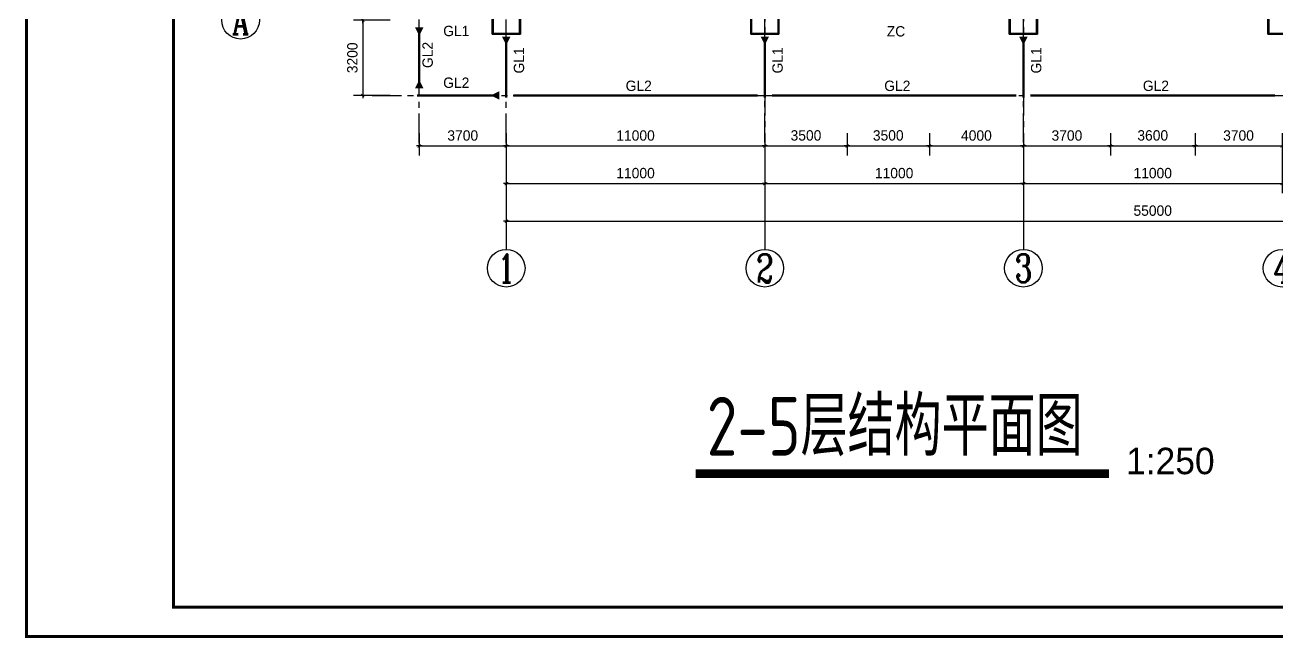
# Model space of a CAD drawing. Extents: x 31132 to 885236, y 345273 to 1212165.
# Drawn here: x 98632 to 125258, y 531355 to 544390 of the extents above; entities that cross this region are included whole.
import ezdxf
from ezdxf.enums import TextEntityAlignment as Align

# ---------------------------------------------------------------- set-up
doc = ezdxf.new("R2010")
doc.units = 0
doc.header["$LTSCALE"] = 1000
doc.linetypes.add('CENTER', pattern=[2, 1.25, -0.25, 0.25, -0.25])
doc.layers.get('0').update_dxf_attribs({"linetype": 'CONTINUOUS'})
doc.layers.get('Defpoints').update_dxf_attribs({"linetype": 'CONTINUOUS'})
for name, color, linetype in [('AXIS', 253, 'CENTER'), ('AXIS_NUM', 7, 'CONTINUOUS'), ('TEXT', 7, 'CONTINUOUS'), ('TK', 4, 'CONTINUOUS'), ('图名', 7, 'CONTINUOUS'), ('实线', 7, 'CONTINUOUS'), ('文字说明', 7, 'CONTINUOUS'), ('轴线标注', 7, 'CONTINUOUS'), ('钢柱', 2, 'CONTINUOUS')]:
    doc.layers.add(name, color=color, linetype=linetype)
doc.styles.add('FS', font='')
doc.styles.add('STYLE1', font='')
doc.styles.add('TSSD_Axis', font='complex.shx', dxfattribs={"width": 0.7, "bigfont": 'hztxt.shx'})
doc.styles.add('TSSD_Rein', font='tssdeng.shx', dxfattribs={"width": 0.7, "bigfont": 'hztxt.shx'})
doc.styles.get('FS').set_extended_font_data('Structure Fonts')
doc.styles.get('STYLE1').set_extended_font_data('Structure Fonts')
doc.dimstyles.new('副本 DIM200', dxfattribs={"dimtxt": 220, "dimasz": 0.3, "dimexe": 200, "dimexo": 200, "dimgap": 100, "dimtad": 1, "dimdec": 0, "dimlfac": 2, "dimzin": 0, "dimdsep": 46, "dimtxsty": 'STYLE1', "dimblk": 'Studio2', "dimcen": 0, "dimdle": 200, "dimclrd": 6, "dimclre": 6, "dimclrt": 7, "dimazin": 0, "dimtfac": 1, "dimtdec": 0, "dimtix": 1, "dimtmove": 2, "dimatfit": 3, "dimldrblk": 'Studio2', "dimfxl": 200, "dimtolj": 1, "dimtzin": 0, "dimarcsym": 0})

# ---------------------------------------------------------------- blocks, each defined once
blk = doc.blocks.new('Studio2')
blk.add_line((-200, 0), (200, 0))
blk.add_lwpolyline([(-106, -106, 60, 60, 0), (106, 106, 100, 100, 0)], format="xyseb")
blk = doc.blocks.new('*D1936')
at = {"layer": 'Defpoints', "color": 0, "transparency": 16777216}
for p in [(106600, 544493), (105816, 542893), (106600, 542893)]:
    blk.add_point(p, dxfattribs=at)
at = {"layer": '轴线标注', "color": 6, "lineweight": -2, "transparency": 16777216}
for p, q in [((106400, 544493), (105616, 544493)), ((105816, 544493), (105816, 542893)), ((106400, 542893), (105616, 542893))]:
    blk.add_line(p, q, dxfattribs=at)
at = {"layer": '轴线标注', "color": 6, "lineweight": -2, "transparency": 16777216, "xscale": 0.3, "yscale": 0.3, "zscale": 0.3}
for p, rotation in [((105816, 544493), 90), ((105816, 542893), 270)]:
    blk.add_blockref('Studio2', p, dxfattribs=dict(at, rotation=rotation))
at = {"layer": '轴线标注', "color": 7, "transparency": 16777216, "insert": (105594, 543693), "char_height": 220, "attachment_point": 5, "rotation": 90, "style": 'STYLE1'}
blk.add_mtext('\\A1;3200', dxfattribs=at)
blk = doc.blocks.new('*D1937')
at = {"layer": 'Defpoints', "color": 0, "transparency": 16777216}
for p in [(108866, 542293), (114366, 542293), (114366, 541818)]:
    blk.add_point(p, dxfattribs=at)
at = {"layer": '轴线标注', "color": 6, "lineweight": -2, "transparency": 16777216}
for p, q in [((108866, 542093), (108866, 541618)), ((114366, 542093), (114366, 541618)), ((108866, 541818), (114366, 541818))]:
    blk.add_line(p, q, dxfattribs=at)
at = {"layer": '轴线标注', "color": 6, "lineweight": -2, "transparency": 16777216, "xscale": 0.3, "yscale": 0.3, "zscale": 0.3, "rotation": 180}
blk.add_blockref('Studio2', (108866, 541818), dxfattribs=at)
at = {"layer": '轴线标注', "color": 6, "lineweight": -2, "transparency": 16777216, "xscale": 0.3, "yscale": 0.3, "zscale": 0.3}
blk.add_blockref('Studio2', (114366, 541818), dxfattribs=at)
at = {"layer": '轴线标注', "color": 7, "transparency": 16777216, "insert": (111616, 542040), "char_height": 220, "attachment_point": 5, "style": 'STYLE1'}
blk.add_mtext('\\A1;11000', dxfattribs=at)
blk = doc.blocks.new('*D1938')
at = {"layer": 'Defpoints', "color": 0, "transparency": 16777216}
for p in [(107016, 542293), (108866, 542293), (108866, 541818)]:
    blk.add_point(p, dxfattribs=at)
at = {"layer": '轴线标注', "color": 6, "lineweight": -2, "transparency": 16777216}
for p, q in [((107016, 542093), (107016, 541618)), ((108866, 542093), (108866, 541618)), ((107016, 541818), (108866, 541818))]:
    blk.add_line(p, q, dxfattribs=at)
at = {"layer": '轴线标注', "color": 6, "lineweight": -2, "transparency": 16777216, "xscale": 0.3, "yscale": 0.3, "zscale": 0.3, "rotation": 180}
blk.add_blockref('Studio2', (107016, 541818), dxfattribs=at)
at = {"layer": '轴线标注', "color": 6, "lineweight": -2, "transparency": 16777216, "xscale": 0.3, "yscale": 0.3, "zscale": 0.3}
blk.add_blockref('Studio2', (108866, 541818), dxfattribs=at)
at = {"layer": '轴线标注', "color": 7, "transparency": 16777216, "insert": (107941, 542040), "char_height": 220, "attachment_point": 5, "style": 'STYLE1'}
blk.add_mtext('\\A1;3700', dxfattribs=at)
blk = doc.blocks.new('*D1939')
at = {"layer": 'Defpoints', "color": 0, "transparency": 16777216}
for p in [(108866, 542293), (114366, 542293), (114366, 541018)]:
    blk.add_point(p, dxfattribs=at)
at = {"layer": '轴线标注', "color": 6, "lineweight": -2, "transparency": 16777216}
for p, q in [((108866, 542093), (108866, 540818)), ((114366, 542093), (114366, 540818)), ((108866, 541018), (114366, 541018))]:
    blk.add_line(p, q, dxfattribs=at)
at = {"layer": '轴线标注', "color": 6, "lineweight": -2, "transparency": 16777216, "xscale": 0.3, "yscale": 0.3, "zscale": 0.3, "rotation": 180}
blk.add_blockref('Studio2', (108866, 541018), dxfattribs=at)
at = {"layer": '轴线标注', "color": 6, "lineweight": -2, "transparency": 16777216, "xscale": 0.3, "yscale": 0.3, "zscale": 0.3}
blk.add_blockref('Studio2', (114366, 541018), dxfattribs=at)
at = {"layer": '轴线标注', "color": 7, "transparency": 16777216, "insert": (111616, 541240), "char_height": 220, "attachment_point": 5, "style": 'STYLE1'}
blk.add_mtext('\\A1;11000', dxfattribs=at)
blk = doc.blocks.new('*D1940')
at = {"layer": 'Defpoints', "color": 0, "transparency": 16777216}
for p in [(108866, 541493), (136366, 541493), (136366, 540218)]:
    blk.add_point(p, dxfattribs=at)
at = {"layer": '轴线标注', "color": 6, "lineweight": -2, "transparency": 16777216}
for p, q in [((108866, 541293), (108866, 540018)), ((136366, 541293), (136366, 540018)), ((108866, 540218), (136366, 540218))]:
    blk.add_line(p, q, dxfattribs=at)
at = {"layer": '轴线标注', "color": 6, "lineweight": -2, "transparency": 16777216, "xscale": 0.3, "yscale": 0.3, "zscale": 0.3, "rotation": 180}
blk.add_blockref('Studio2', (108866, 540218), dxfattribs=at)
at = {"layer": '轴线标注', "color": 6, "lineweight": -2, "transparency": 16777216, "xscale": 0.3, "yscale": 0.3, "zscale": 0.3}
blk.add_blockref('Studio2', (136366, 540218), dxfattribs=at)
at = {"layer": '轴线标注', "color": 7, "transparency": 16777216, "insert": (122616, 540442), "char_height": 220, "attachment_point": 5, "style": 'STYLE1'}
blk.add_mtext('\\A1;55000', dxfattribs=at)
blk = doc.blocks.new('*D1941')
at = {"layer": 'Defpoints', "color": 0, "transparency": 16777216}
for p in [(114366, 542293), (116116, 542293), (116116, 541818)]:
    blk.add_point(p, dxfattribs=at)
at = {"layer": '轴线标注', "color": 6, "lineweight": -2, "transparency": 16777216}
for p, q in [((114366, 542093), (114366, 541618)), ((116116, 542093), (116116, 541618)), ((114366, 541818), (116116, 541818))]:
    blk.add_line(p, q, dxfattribs=at)
at = {"layer": '轴线标注', "color": 6, "lineweight": -2, "transparency": 16777216, "xscale": 0.3, "yscale": 0.3, "zscale": 0.3, "rotation": 180}
blk.add_blockref('Studio2', (114366, 541818), dxfattribs=at)
at = {"layer": '轴线标注', "color": 6, "lineweight": -2, "transparency": 16777216, "xscale": 0.3, "yscale": 0.3, "zscale": 0.3}
blk.add_blockref('Studio2', (116116, 541818), dxfattribs=at)
at = {"layer": '轴线标注', "color": 7, "transparency": 16777216, "insert": (115241, 542042), "char_height": 220, "attachment_point": 5, "style": 'STYLE1'}
blk.add_mtext('\\A1;3500', dxfattribs=at)
blk = doc.blocks.new('*D1942')
at = {"layer": 'Defpoints', "color": 0, "transparency": 16777216}
for p in [(116116, 542293), (117866, 542293), (117866, 541818)]:
    blk.add_point(p, dxfattribs=at)
at = {"layer": '轴线标注', "color": 6, "lineweight": -2, "transparency": 16777216}
for p, q in [((116116, 542093), (116116, 541618)), ((117866, 542093), (117866, 541618)), ((116116, 541818), (117866, 541818))]:
    blk.add_line(p, q, dxfattribs=at)
at = {"layer": '轴线标注', "color": 6, "lineweight": -2, "transparency": 16777216, "xscale": 0.3, "yscale": 0.3, "zscale": 0.3, "rotation": 180}
blk.add_blockref('Studio2', (116116, 541818), dxfattribs=at)
at = {"layer": '轴线标注', "color": 6, "lineweight": -2, "transparency": 16777216, "xscale": 0.3, "yscale": 0.3, "zscale": 0.3}
blk.add_blockref('Studio2', (117866, 541818), dxfattribs=at)
at = {"layer": '轴线标注', "color": 7, "transparency": 16777216, "insert": (116991, 542042), "char_height": 220, "attachment_point": 5, "style": 'STYLE1'}
blk.add_mtext('\\A1;3500', dxfattribs=at)
blk = doc.blocks.new('*D1943')
at = {"layer": 'Defpoints', "color": 0, "transparency": 16777216}
for p in [(117866, 542293), (119866, 542293), (119866, 541818)]:
    blk.add_point(p, dxfattribs=at)
at = {"layer": '轴线标注', "color": 6, "lineweight": -2, "transparency": 16777216}
for p, q in [((117866, 542093), (117866, 541618)), ((119866, 542093), (119866, 541618)), ((117866, 541818), (119866, 541818))]:
    blk.add_line(p, q, dxfattribs=at)
at = {"layer": '轴线标注', "color": 6, "lineweight": -2, "transparency": 16777216, "xscale": 0.3, "yscale": 0.3, "zscale": 0.3, "rotation": 180}
blk.add_blockref('Studio2', (117866, 541818), dxfattribs=at)
at = {"layer": '轴线标注', "color": 6, "lineweight": -2, "transparency": 16777216, "xscale": 0.3, "yscale": 0.3, "zscale": 0.3}
blk.add_blockref('Studio2', (119866, 541818), dxfattribs=at)
at = {"layer": '轴线标注', "color": 7, "transparency": 16777216, "insert": (118866, 542040), "char_height": 220, "attachment_point": 5, "style": 'STYLE1'}
blk.add_mtext('\\A1;4000', dxfattribs=at)
blk = doc.blocks.new('*D1944')
at = {"layer": 'Defpoints', "color": 0, "transparency": 16777216}
for p in [(119866, 542293), (121716, 542293), (121716, 541818)]:
    blk.add_point(p, dxfattribs=at)
at = {"layer": '轴线标注', "color": 6, "lineweight": -2, "transparency": 16777216}
for p, q in [((119866, 542093), (119866, 541618)), ((121716, 542093), (121716, 541618)), ((119866, 541818), (121716, 541818))]:
    blk.add_line(p, q, dxfattribs=at)
at = {"layer": '轴线标注', "color": 6, "lineweight": -2, "transparency": 16777216, "xscale": 0.3, "yscale": 0.3, "zscale": 0.3, "rotation": 180}
blk.add_blockref('Studio2', (119866, 541818), dxfattribs=at)
at = {"layer": '轴线标注', "color": 6, "lineweight": -2, "transparency": 16777216, "xscale": 0.3, "yscale": 0.3, "zscale": 0.3}
blk.add_blockref('Studio2', (121716, 541818), dxfattribs=at)
at = {"layer": '轴线标注', "color": 7, "transparency": 16777216, "insert": (120791, 542040), "char_height": 220, "attachment_point": 5, "style": 'STYLE1'}
blk.add_mtext('\\A1;3700', dxfattribs=at)
blk = doc.blocks.new('*D1945')
at = {"layer": 'Defpoints', "color": 0, "transparency": 16777216}
for p in [(121716, 542293), (123516, 542293), (123516, 541818)]:
    blk.add_point(p, dxfattribs=at)
at = {"layer": '轴线标注', "color": 6, "lineweight": -2, "transparency": 16777216}
for p, q in [((121716, 542093), (121716, 541618)), ((123516, 542093), (123516, 541618)), ((121716, 541818), (123516, 541818))]:
    blk.add_line(p, q, dxfattribs=at)
at = {"layer": '轴线标注', "color": 6, "lineweight": -2, "transparency": 16777216, "xscale": 0.3, "yscale": 0.3, "zscale": 0.3, "rotation": 180}
blk.add_blockref('Studio2', (121716, 541818), dxfattribs=at)
at = {"layer": '轴线标注', "color": 6, "lineweight": -2, "transparency": 16777216, "xscale": 0.3, "yscale": 0.3, "zscale": 0.3}
blk.add_blockref('Studio2', (123516, 541818), dxfattribs=at)
at = {"layer": '轴线标注', "color": 7, "transparency": 16777216, "insert": (122616, 542042), "char_height": 220, "attachment_point": 5, "style": 'STYLE1'}
blk.add_mtext('\\A1;3600', dxfattribs=at)
blk = doc.blocks.new('*D1946')
at = {"layer": 'Defpoints', "color": 0, "transparency": 16777216}
for p in [(123516, 542293), (125366, 542293), (125366, 541818)]:
    blk.add_point(p, dxfattribs=at)
at = {"layer": '轴线标注', "color": 6, "lineweight": -2, "transparency": 16777216}
for p, q in [((123516, 542093), (123516, 541618)), ((125366, 542093), (125366, 541618)), ((123516, 541818), (125366, 541818))]:
    blk.add_line(p, q, dxfattribs=at)
at = {"layer": '轴线标注', "color": 6, "lineweight": -2, "transparency": 16777216, "xscale": 0.3, "yscale": 0.3, "zscale": 0.3, "rotation": 180}
blk.add_blockref('Studio2', (123516, 541818), dxfattribs=at)
at = {"layer": '轴线标注', "color": 6, "lineweight": -2, "transparency": 16777216, "xscale": 0.3, "yscale": 0.3, "zscale": 0.3}
blk.add_blockref('Studio2', (125366, 541818), dxfattribs=at)
at = {"layer": '轴线标注', "color": 7, "transparency": 16777216, "insert": (124441, 542040), "char_height": 220, "attachment_point": 5, "style": 'STYLE1'}
blk.add_mtext('\\A1;3700', dxfattribs=at)
blk = doc.blocks.new('*D1952')
at = {"layer": 'Defpoints', "color": 0, "transparency": 16777216}
for p in [(114366, 542293), (119866, 542293), (119866, 541018)]:
    blk.add_point(p, dxfattribs=at)
at = {"layer": '轴线标注', "color": 6, "lineweight": -2, "transparency": 16777216}
for p, q in [((114366, 542093), (114366, 540818)), ((119866, 542093), (119866, 540818)), ((114366, 541018), (119866, 541018))]:
    blk.add_line(p, q, dxfattribs=at)
at = {"layer": '轴线标注', "color": 6, "lineweight": -2, "transparency": 16777216, "xscale": 0.3, "yscale": 0.3, "zscale": 0.3, "rotation": 180}
blk.add_blockref('Studio2', (114366, 541018), dxfattribs=at)
at = {"layer": '轴线标注', "color": 6, "lineweight": -2, "transparency": 16777216, "xscale": 0.3, "yscale": 0.3, "zscale": 0.3}
blk.add_blockref('Studio2', (119866, 541018), dxfattribs=at)
at = {"layer": '轴线标注', "color": 7, "transparency": 16777216, "insert": (117116, 541240), "char_height": 220, "attachment_point": 5, "style": 'STYLE1'}
blk.add_mtext('\\A1;11000', dxfattribs=at)
blk = doc.blocks.new('*D1953')
at = {"layer": 'Defpoints', "color": 0, "transparency": 16777216}
for p in [(119866, 542293), (125366, 542293), (125366, 541018)]:
    blk.add_point(p, dxfattribs=at)
at = {"layer": '轴线标注', "color": 6, "lineweight": -2, "transparency": 16777216}
for p, q in [((119866, 542093), (119866, 540818)), ((125366, 542093), (125366, 540818)), ((119866, 541018), (125366, 541018))]:
    blk.add_line(p, q, dxfattribs=at)
at = {"layer": '轴线标注', "color": 6, "lineweight": -2, "transparency": 16777216, "xscale": 0.3, "yscale": 0.3, "zscale": 0.3, "rotation": 180}
blk.add_blockref('Studio2', (119866, 541018), dxfattribs=at)
at = {"layer": '轴线标注', "color": 6, "lineweight": -2, "transparency": 16777216, "xscale": 0.3, "yscale": 0.3, "zscale": 0.3}
blk.add_blockref('Studio2', (125366, 541018), dxfattribs=at)
at = {"layer": '轴线标注', "color": 7, "transparency": 16777216, "insert": (122616, 541240), "char_height": 220, "attachment_point": 5, "style": 'STYLE1'}
blk.add_mtext('\\A1;11000', dxfattribs=at)
blk = doc.blocks.new('ts_axno')
at = {"color": 0, "linetype": 'ByBlock', "lineweight": -2}
blk.add_circle((0, 0), 0.5, dxfattribs=at)
at = {"color": 0, "linetype": 'ByBlock', "lineweight": -2, "style": 'TSSD_Axis', "width": 0.7}
blk.add_attdef('A', text='', height=0.6, dxfattribs=at).set_placement((0, 0), align=Align.MIDDLE_CENTER)
blk = doc.blocks.new('GZ1')
at = {"layer": '钢柱', "lineweight": 35}
for p, q in [((300, 300), (-300, 300)), ((-300, 300), (-300, -300)), ((281, 281), (-281, 281)), ((-281, 281), (-281, -281)), ((281, -281), (281, 281)), ((300, -300), (300, 300)), ((-300, -300), (300, -300)), ((-281, -281), (281, -281))]:
    blk.add_line(p, q, dxfattribs=at)

msp = doc.modelspace()

# ---------------------------------------------------------------- linework, layer by layer
at = {"layer": 'AXIS', "ltscale": 0.5}
for p, q in [((107015.94, 541881.44), (107015.94, 564581.44)), ((108865.94, 541881.44), (108865.94, 564581.44)), ((114365.94, 541893.16), (114365.94, 564593.16)), ((119865.94, 541893.16), (119865.94, 564593.16)), ((114365.94, 564093.16), (114365.94, 541393.16)), ((119865.94, 564093.16), (119865.94, 541393.16)), ((106015.94, 542893.16), (138215.94, 542893.16))]:
    msp.add_line(p, q, dxfattribs=at)
at = {"layer": 'AXIS_NUM'}
for p, q in [((108865.94, 541404.88), (108865.94, 539618.16)), ((114365.94, 541404.88), (114365.94, 539618.16)), ((119865.94, 541404.88), (119865.94, 539618.16))]:
    msp.add_line(p, q, dxfattribs=at)
at = {"layer": 'TK', "const_width": 62.5}
for points in [[(98662.8, 531386.49), (98662.8, 568511.49), (151162.8, 568511.49), (151162.8, 531386.49)], [(101787.8, 532011.49), (101787.8, 567886.49), (150537.8, 567886.49), (150537.8, 532011.49)]]:
    msp.add_lwpolyline(points, close=True, dxfattribs=at)
at = {"layer": '图名', "const_width": 187.5}
msp.add_lwpolyline([(112896.55, 534849.14), (121685.57, 534849.14)], dxfattribs=at)
at = {"layer": '实线', "color": 4, "linetype": 'Continuous', "lineweight": -3}
for points in [[(107015.94, 544343.16, 180, 0, 0), (107015.94, 544163.16, 180, 0, 0)], [(108865.94, 544143.16, 180, 0, 0), (108865.94, 543963.16, 180, 0, 0)], [(114365.94, 544143.16, 180, 0, 0), (114365.94, 543963.16, 180, 0, 0)], [(119865.94, 544143.16, 180, 0, 0), (119865.94, 543963.16, 180, 0, 0)], [(107015.94, 543043.16, 180, 0, 0), (107015.94, 543223.16, 180, 0, 0)], [(108715.94, 542893.16, 180, 0, 0), (108535.94, 542893.16, 180, 0, 0)]]:
    msp.add_lwpolyline(points, format="xyseb", dxfattribs=at)
at = {"layer": '实线', "color": 4, "linetype": 'Continuous', "lineweight": -3, "const_width": 50}
for points in [[(107015.94, 544343.16), (107015.94, 543043.16)], [(108865.94, 544143.16), (108865.94, 542843.16)], [(114365.94, 544143.16), (114365.94, 542843.16)], [(119865.94, 544143.16), (119865.94, 542843.16)], [(108715.94, 542893.16), (106965.94, 542893.16)]]:
    msp.add_lwpolyline(points, dxfattribs=at)
at = {"layer": '实线', "color": 3, "linetype": 'Continuous', "lineweight": -3, "const_width": 50}
for points in [[(109015.94, 542893.16), (114215.94, 542893.16)], [(114515.94, 542893.16), (119715.94, 542893.16)], [(120015.94, 542893.16), (125215.94, 542893.16)], [(120015.94, 542893.16), (120265.94, 542893.16)]]:
    msp.add_lwpolyline(points, dxfattribs=at)

# ---------------------------------------------------------------- block references
for p in [(108865.94, 544493.16), (114365.94, 544493.16), (119865.94, 544493.16), (125365.94, 544493.16)]:
    msp.add_blockref('GZ1', p)
at = {"layer": 'AXIS_NUM'}
ref = msp.add_blockref('ts_axno', (103215.94, 544493.16), dxfattribs=dict(at, xscale=800, yscale=800, zscale=800))
ref.add_attrib('A', 'A', dxfattribs={"height": 600, "style": 'TSSD_Axis', "width": 0.7}).set_placement((103215.94, 544493.16), align=Align.MIDDLE_CENTER)
ref = msp.add_blockref('ts_axno', (108865.94, 539218.16), dxfattribs=dict(at, xscale=800, yscale=800, zscale=800))
ref.add_attrib('1', '1', dxfattribs={"height": 600, "style": 'TSSD_Axis', "width": 0.7}).set_placement((108865.94, 539218.16), align=Align.MIDDLE_CENTER)
ref = msp.add_blockref('ts_axno', (114365.94, 539218.16), dxfattribs=dict(at, xscale=800, yscale=800, zscale=800))
ref.add_attrib('1', '2', dxfattribs={"height": 600, "style": 'TSSD_Axis', "width": 0.7}).set_placement((114365.94, 539218.16), align=Align.MIDDLE_CENTER)
ref = msp.add_blockref('ts_axno', (119865.94, 539218.16), dxfattribs=dict(at, xscale=800, yscale=800, zscale=800))
ref.add_attrib('1', '3', dxfattribs={"height": 600, "style": 'TSSD_Axis', "width": 0.7}).set_placement((119865.94, 539218.16), align=Align.MIDDLE_CENTER)
ref = msp.add_blockref('ts_axno', (125365.94, 539218.16), dxfattribs=dict(at, xscale=800, yscale=800, zscale=800))
ref.add_attrib('1', '4', dxfattribs={"height": 600, "style": 'TSSD_Axis', "width": 0.7}).set_placement((125365.94, 539218.16), align=Align.MIDDLE_CENTER)

# ---------------------------------------------------------------- texts
at = {"layer": 'TEXT', "style": 'TSSD_Rein', "width": 0.8}
msp.add_text('2-5层结构平面图', height=1250, dxfattribs=at).set_placement((113130.22, 535232.66))
at = {"layer": '图名', "style": 'FS'}
msp.add_text('1:250', height=562.5, dxfattribs=at).set_placement((122050.45, 534669.35), align=Align.BOTTOM_LEFT)
at = {"layer": '文字说明', "style": 'STYLE1'}
for s, p in [('GL1', (107525.77, 544153.93)), ('ZC', (116959.63, 544146.84)), ('GL2', (107525.77, 543053.93)), ('GL2', (111406.23, 542987.97)), ('GL2', (116906.23, 542987.97)), ('GL2', (122406.23, 542987.97))]:
    msp.add_text(s, height=220, dxfattribs=at).set_placement(p)
for s, p in [('GL2', (107304.1, 543475.74)), ('GL1', (109246.83, 543360.14)), ('GL1', (114746.83, 543360.14)), ('GL1', (120246.83, 543360.14))]:
    msp.add_text(s, height=220, rotation=90, dxfattribs=at).set_placement(p)

# ---------------------------------------------------------------- dimensions: what is measured, and where the dimension line sits
at = {"layer": '轴线标注'}
dim = msp.add_linear_dim(base=(105815.94, 542893.16), p1=(106599.87, 544493.16), p2=(106599.87, 542893.16), angle=90, dimstyle='副本 DIM200', dxfattribs=at)
dim.commit()
dim.dimension.update_dxf_attribs({"geometry": '*D1936', "text_midpoint": (105593.79, 543693.16)})
for base, p1, p2, picture, middle in [((108865.94, 541818.16), (107015.94, 542293.16), (108865.94, 542293.16), '*D1938', (107940.94, 542040.31)), ((114365.94, 541818.16), (108865.94, 542293.16), (114365.94, 542293.16), '*D1937', (111615.94, 542040.31)), ((114365.94, 541018.16), (108865.94, 542293.16), (114365.94, 542293.16), '*D1939', (111615.94, 541240.31)), ((116115.94, 541818.16), (114365.94, 542293.16), (116115.94, 542293.16), '*D1941', (115240.94, 542042.23)), ((119865.94, 541018.16), (114365.94, 542293.16), (119865.94, 542293.16), '*D1952', (117115.94, 541240.31)), ((117865.94, 541818.16), (116115.94, 542293.16), (117865.94, 542293.16), '*D1942', (116990.94, 542042.23)), ((119865.94, 541818.16), (117865.94, 542293.16), (119865.94, 542293.16), '*D1943', (118865.94, 542040.31)), ((121715.94, 541818.16), (119865.94, 542293.16), (121715.94, 542293.16), '*D1944', (120790.94, 542040.31)), ((125365.94, 541018.16), (119865.94, 542293.16), (125365.94, 542293.16), '*D1953', (122615.94, 541240.31)), ((123515.94, 541818.16), (121715.94, 542293.16), (123515.94, 542293.16), '*D1945', (122615.94, 542041.59)), ((125365.94, 541818.16), (123515.94, 542293.16), (125365.94, 542293.16), '*D1946', (124440.94, 542040.31)), ((136365.94, 540218.16), (108865.94, 541493.16), (136365.94, 541493.16), '*D1940', (122615.94, 540442.23))]:
    dim = msp.add_linear_dim(base=base, p1=p1, p2=p2, dimstyle='副本 DIM200', dxfattribs=at)
    dim.commit()
    dim.dimension.update_dxf_attribs({"geometry": picture, "text_midpoint": middle})

doc.saveas('drawing.dxf')
